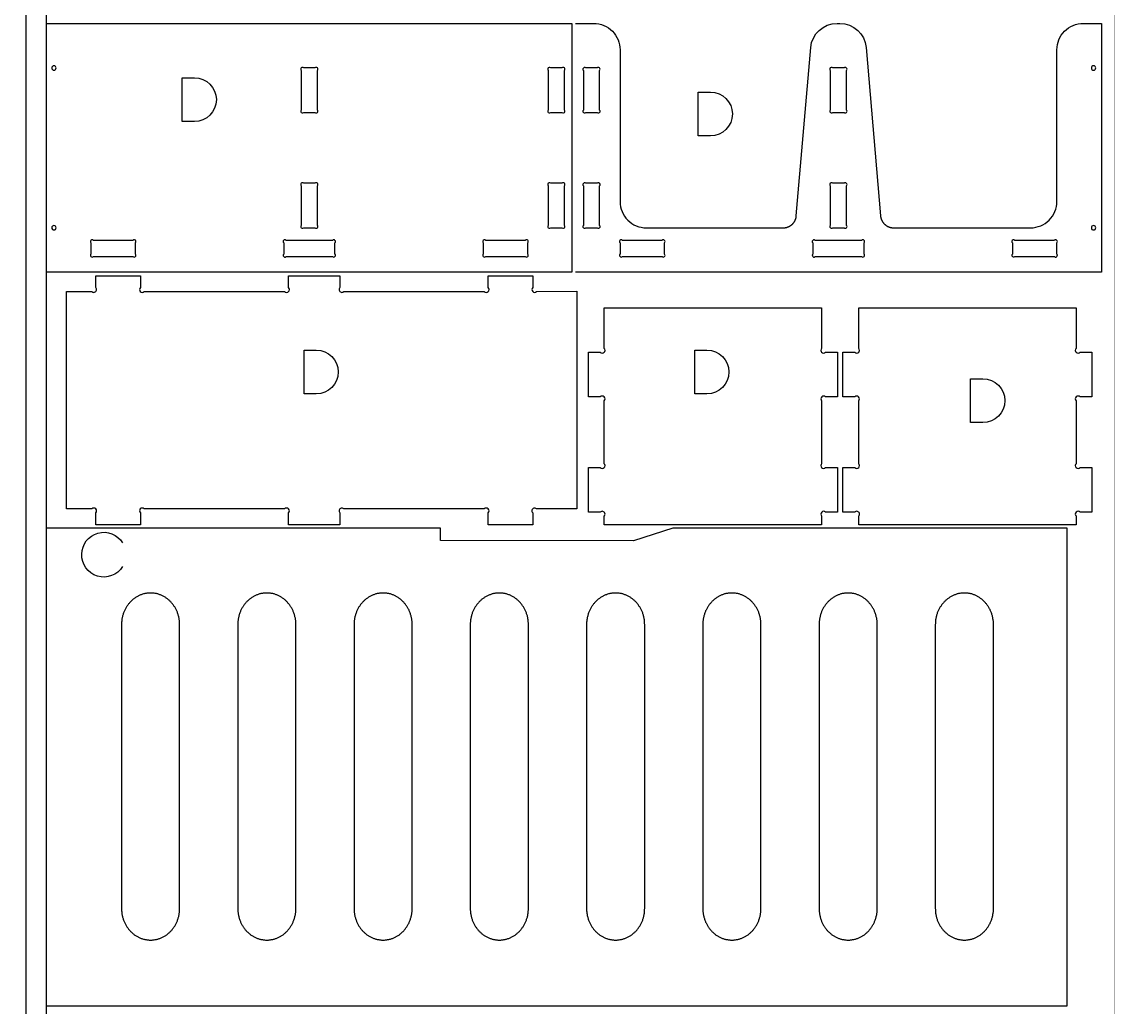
# Model space of a CAD drawing. Extents: x -841 to 6211, y -469 to 2808.
# Drawn here: x 3714 to 4953, y 384 to 1509 of the extents above; entities that cross this region are included whole.
import ezdxf

# ---------------------------------------------------------------- set-up
doc = ezdxf.new("R2010")
doc.units = 0
for name, color, linetype in [('DEFAULT_LAYER', 1, 'CONTINUOUS'), ('LAYER_1', 18, 'CONTINUOUS'), ('T5_LOGOLAYER_20', 18, 'CONTINUOUS'), ('VW_T4_LOGO_2LAYER_2', 18, 'CONTINUOUS')]:
    doc.layers.add(name, color=color, linetype=linetype)

msp = doc.modelspace()

# ---------------------------------------------------------------- linework, layer by layer
at = {"layer": 'DEFAULT_LAYER'}
msp.add_lwpolyline([(3741.5, 386), (4906.5, 386), (4906.5, 931), (4456.5, 931), (4411.5, 916.6), (4191.5, 916.9), (4191.5, 931), (3741.5, 931)], dxfattribs=at)
for points in [[(3860.8, 857), (3859.9, 857), (3859.1, 856.9), (3858.2, 856.9), (3857.4, 856.8), (3856.5, 856.7), (3855.7, 856.6), (3854.9, 856.4), (3854.1, 856.3), (3853.3, 856.1), (3852.5, 855.9), (3851.7, 855.6), (3850.9, 855.4), (3850.1, 855.1), (3849.4, 854.8), (3848.6, 854.5), (3847.9, 854.2), (3847.1, 853.8), (3846.4, 853.4), (3845.7, 853.1), (3845, 852.6), (3844.3, 852.2), (3843.6, 851.8), (3842.9, 851.3), (3842.2, 850.8), (3841.6, 850.3), (3840.9, 849.8), (3840.3, 849.3), (3839.7, 848.8), (3839.1, 848.2), (3838.5, 847.6), (3837.9, 847), (3837.3, 846.4), (3836.8, 845.8), (3836.2, 845.2), (3835.7, 844.5), (3835.2, 843.9), (3834.7, 843.2), (3834.2, 842.5), (3833.7, 841.8), (3833.3, 841.1), (3832.8, 840.4), (3832.4, 839.7), (3832, 838.9), (3831.6, 838.1), (3831.2, 837.4), (3830.9, 836.6), (3830.5, 835.8), (3830.2, 835), (3829.9, 834.2), (3829.6, 833.4), (3829.3, 832.5), (3829.1, 831.7), (3828.9, 830.8), (3828.6, 830), (3828.4, 829.1), (3828.3, 828.2), (3828.1, 827.4), (3828, 826.5), (3827.9, 825.6), (3827.8, 824.7), (3827.7, 823.8), (3827.6, 822.8), (3827.6, 821.9), (3827.6, 821), (3827.6, 497), (3827.6, 496.1), (3827.6, 495.1), (3827.7, 494.2), (3827.8, 493.3), (3827.9, 492.4), (3828, 491.5), (3828.1, 490.6), (3828.3, 489.7), (3828.4, 488.9), (3828.6, 488), (3828.9, 487.1), (3829.1, 486.3), (3829.3, 485.4), (3829.6, 484.6), (3829.9, 483.8), (3830.2, 483), (3830.5, 482.2), (3830.9, 481.4), (3831.2, 480.6), (3831.6, 479.8), (3832, 479.1), (3832.4, 478.3), (3832.8, 477.6), (3833.3, 476.9), (3833.7, 476.1), (3834.2, 475.5), (3834.7, 474.8), (3835.2, 474.1), (3835.7, 473.4), (3836.2, 472.8), (3836.8, 472.2), (3837.3, 471.5), (3837.9, 470.9), (3838.5, 470.3), (3839.1, 469.8), (3839.7, 469.2), (3840.3, 468.7), (3840.9, 468.1), (3841.6, 467.6), (3842.2, 467.1), (3842.9, 466.7), (3843.6, 466.2), (3844.3, 465.8), (3845, 465.3), (3845.7, 464.9), (3846.4, 464.5), (3847.1, 464.2), (3847.9, 463.8), (3848.6, 463.5), (3849.4, 463.2), (3850.1, 462.9), (3850.9, 462.6), (3851.7, 462.4), (3852.5, 462.1), (3853.3, 461.9), (3854.1, 461.7), (3854.9, 461.6), (3855.7, 461.4), (3856.5, 461.3), (3857.4, 461.2), (3858.2, 461.1), (3859.1, 461), (3859.9, 461), (3860.8, 461), (3861.6, 461), (3862.5, 461), (3863.3, 461.1), (3864.1, 461.2), (3865, 461.3), (3865.8, 461.4), (3866.6, 461.6), (3867.4, 461.7), (3868.2, 461.9), (3869, 462.1), (3869.8, 462.4), (3870.6, 462.6), (3871.4, 462.9), (3872.2, 463.2), (3872.9, 463.5), (3873.7, 463.8), (3874.4, 464.2), (3875.1, 464.5), (3875.9, 464.9), (3876.6, 465.3), (3877.3, 465.8), (3878, 466.2), (3878.6, 466.7), (3879.3, 467.1), (3880, 467.6), (3880.6, 468.1), (3881.2, 468.7), (3881.8, 469.2), (3882.5, 469.8), (3883.1, 470.3), (3883.6, 470.9), (3884.2, 471.5), (3884.8, 472.2), (3885.3, 472.8), (3885.8, 473.4), (3886.3, 474.1), (3886.8, 474.8), (3887.3, 475.5), (3887.8, 476.1), (3888.3, 476.9), (3888.7, 477.6), (3889.1, 478.3), (3889.5, 479.1), (3889.9, 479.8), (3890.3, 480.6), (3890.6, 481.4), (3891, 482.2), (3891.3, 483), (3891.6, 483.8), (3891.9, 484.6), (3892.2, 485.4), (3892.4, 486.3), (3892.7, 487.1), (3892.9, 488), (3893.1, 488.9), (3893.2, 489.7), (3893.4, 490.6), (3893.5, 491.5), (3893.6, 492.4), (3893.7, 493.3), (3893.8, 494.2), (3893.9, 495.1), (3893.9, 496.1), (3893.9, 497), (3893.9, 821), (3893.9, 821.9), (3893.9, 822.8), (3893.8, 823.8), (3893.7, 824.7), (3893.6, 825.6), (3893.5, 826.5), (3893.4, 827.4), (3893.2, 828.2), (3893.1, 829.1), (3892.9, 830), (3892.7, 830.8), (3892.4, 831.7), (3892.2, 832.5), (3891.9, 833.4), (3891.6, 834.2), (3891.3, 835), (3891, 835.8), (3890.6, 836.6), (3890.3, 837.4), (3889.9, 838.1), (3889.5, 838.9), (3889.1, 839.7), (3888.7, 840.4), (3888.3, 841.1), (3887.8, 841.8), (3887.3, 842.5), (3886.8, 843.2), (3886.3, 843.9), (3885.8, 844.5), (3885.3, 845.2), (3884.8, 845.8), (3884.2, 846.4), (3883.6, 847), (3883.1, 847.6), (3882.5, 848.2), (3881.8, 848.8), (3881.2, 849.3), (3880.6, 849.8), (3880, 850.3), (3879.3, 850.8), (3878.6, 851.3), (3878, 851.8), (3877.3, 852.2), (3876.6, 852.6), (3875.9, 853.1), (3875.1, 853.4), (3874.4, 853.8), (3873.7, 854.2), (3872.9, 854.5), (3872.2, 854.8), (3871.4, 855.1), (3870.6, 855.4), (3869.8, 855.6), (3869, 855.9), (3868.2, 856.1), (3867.4, 856.3), (3866.6, 856.4), (3865.8, 856.6), (3865, 856.7), (3864.1, 856.8), (3863.3, 856.9), (3862.5, 856.9), (3861.6, 857)], [(3993.4, 857), (3992.5, 857), (3991.7, 856.9), (3990.8, 856.9), (3990, 856.8), (3989.2, 856.7), (3988.3, 856.6), (3987.5, 856.4), (3986.7, 856.3), (3985.9, 856.1), (3985.1, 855.9), (3984.3, 855.6), (3983.5, 855.4), (3982.8, 855.1), (3982, 854.8), (3981.2, 854.5), (3980.5, 854.2), (3979.7, 853.8), (3979, 853.4), (3978.3, 853.1), (3977.6, 852.6), (3976.9, 852.2), (3976.2, 851.8), (3975.5, 851.3), (3974.9, 850.8), (3974.2, 850.3), (3973.6, 849.8), (3972.9, 849.3), (3972.3, 848.8), (3971.7, 848.2), (3971.1, 847.6), (3970.5, 847), (3969.9, 846.4), (3969.4, 845.8), (3968.8, 845.2), (3968.3, 844.5), (3967.8, 843.9), (3967.3, 843.2), (3966.8, 842.5), (3966.4, 841.8), (3965.9, 841.1), (3965.5, 840.4), (3965, 839.7), (3964.6, 838.9), (3964.2, 838.1), (3963.9, 837.4), (3963.5, 836.6), (3963.2, 835.8), (3962.8, 835), (3962.5, 834.2), (3962.2, 833.4), (3962, 832.5), (3961.7, 831.7), (3961.5, 830.8), (3961.3, 830), (3961.1, 829.1), (3960.9, 828.2), (3960.8, 827.4), (3960.6, 826.5), (3960.5, 825.6), (3960.4, 824.7), (3960.3, 823.8), (3960.3, 822.8), (3960.2, 821.9), (3960.2, 821), (3960.2, 497), (3960.2, 496.1), (3960.3, 495.1), (3960.3, 494.2), (3960.4, 493.3), (3960.5, 492.4), (3960.6, 491.5), (3960.8, 490.6), (3960.9, 489.7), (3961.1, 488.9), (3961.3, 488), (3961.5, 487.1), (3961.7, 486.3), (3962, 485.4), (3962.2, 484.6), (3962.5, 483.8), (3962.8, 483), (3963.2, 482.2), (3963.5, 481.4), (3963.9, 480.6), (3964.2, 479.8), (3964.6, 479.1), (3965, 478.3), (3965.5, 477.6), (3965.9, 476.9), (3966.4, 476.1), (3966.8, 475.5), (3967.3, 474.8), (3967.8, 474.1), (3968.3, 473.4), (3968.8, 472.8), (3969.4, 472.2), (3969.9, 471.5), (3970.5, 470.9), (3971.1, 470.3), (3971.7, 469.8), (3972.3, 469.2), (3972.9, 468.7), (3973.6, 468.1), (3974.2, 467.6), (3974.9, 467.1), (3975.5, 466.7), (3976.2, 466.2), (3976.9, 465.8), (3977.6, 465.3), (3978.3, 464.9), (3979, 464.5), (3979.7, 464.2), (3980.5, 463.8), (3981.2, 463.5), (3982, 463.2), (3982.8, 462.9), (3983.5, 462.6), (3984.3, 462.4), (3985.1, 462.1), (3985.9, 461.9), (3986.7, 461.7), (3987.5, 461.6), (3988.3, 461.4), (3989.2, 461.3), (3990, 461.2), (3990.8, 461.1), (3991.7, 461), (3992.5, 461), (3993.4, 461), (3994.2, 461), (3995.1, 461), (3995.9, 461.1), (3996.8, 461.2), (3997.6, 461.3), (3998.4, 461.4), (3999.3, 461.6), (4000.1, 461.7), (4000.9, 461.9), (4001.7, 462.1), (4002.5, 462.4), (4003.3, 462.6), (4004, 462.9), (4004.8, 463.2), (4005.6, 463.5), (4006.3, 463.8), (4007, 464.2), (4007.8, 464.5), (4008.5, 464.9), (4009.2, 465.3), (4009.9, 465.8), (4010.6, 466.2), (4011.3, 466.7), (4011.9, 467.1), (4012.6, 467.6), (4013.2, 468.1), (4013.9, 468.7), (4014.5, 469.2), (4015.1, 469.8), (4015.7, 470.3), (4016.3, 470.9), (4016.8, 471.5), (4017.4, 472.2), (4017.9, 472.8), (4018.5, 473.4), (4019, 474.1), (4019.5, 474.8), (4020, 475.5), (4020.4, 476.1), (4020.9, 476.9), (4021.3, 477.6), (4021.8, 478.3), (4022.2, 479.1), (4022.5, 479.8), (4022.9, 480.6), (4023.3, 481.4), (4023.6, 482.2), (4023.9, 483), (4024.3, 483.8), (4024.5, 484.6), (4024.8, 485.4), (4025.1, 486.3), (4025.3, 487.1), (4025.5, 488), (4025.7, 488.9), (4025.9, 489.7), (4026, 490.6), (4026.2, 491.5), (4026.3, 492.4), (4026.4, 493.3), (4026.5, 494.2), (4026.5, 495.1), (4026.5, 496.1), (4026.6, 497), (4026.6, 821), (4026.5, 821.9), (4026.5, 822.8), (4026.5, 823.8), (4026.4, 824.7), (4026.3, 825.6), (4026.2, 826.5), (4026, 827.4), (4025.9, 828.2), (4025.7, 829.1), (4025.5, 830), (4025.3, 830.8), (4025.1, 831.7), (4024.8, 832.5), (4024.5, 833.4), (4024.3, 834.2), (4023.9, 835), (4023.6, 835.8), (4023.3, 836.6), (4022.9, 837.4), (4022.5, 838.1), (4022.2, 838.9), (4021.8, 839.7), (4021.3, 840.4), (4020.9, 841.1), (4020.4, 841.8), (4020, 842.5), (4019.5, 843.2), (4019, 843.9), (4018.5, 844.5), (4017.9, 845.2), (4017.4, 845.8), (4016.8, 846.4), (4016.3, 847), (4015.7, 847.6), (4015.1, 848.2), (4014.5, 848.8), (4013.9, 849.3), (4013.2, 849.8), (4012.6, 850.3), (4011.9, 850.8), (4011.3, 851.3), (4010.6, 851.8), (4009.9, 852.2), (4009.2, 852.6), (4008.5, 853.1), (4007.8, 853.4), (4007, 853.8), (4006.3, 854.2), (4005.6, 854.5), (4004.8, 854.8), (4004, 855.1), (4003.3, 855.4), (4002.5, 855.6), (4001.7, 855.9), (4000.9, 856.1), (4000.1, 856.3), (3999.3, 856.4), (3998.4, 856.6), (3997.6, 856.7), (3996.8, 856.8), (3995.9, 856.9), (3995.1, 856.9), (3994.2, 857)], [(4126, 857), (4125.2, 857), (4124.3, 856.9), (4123.5, 856.9), (4122.6, 856.8), (4121.8, 856.7), (4121, 856.6), (4120.2, 856.4), (4119.3, 856.3), (4118.5, 856.1), (4117.7, 855.9), (4116.9, 855.6), (4116.2, 855.4), (4115.4, 855.1), (4114.6, 854.8), (4113.9, 854.5), (4113.1, 854.2), (4112.4, 853.8), (4111.7, 853.4), (4110.9, 853.1), (4110.2, 852.6), (4109.5, 852.2), (4108.8, 851.8), (4108.2, 851.3), (4107.5, 850.8), (4106.8, 850.3), (4106.2, 849.8), (4105.6, 849.3), (4104.9, 848.8), (4104.3, 848.2), (4103.7, 847.6), (4103.1, 847), (4102.6, 846.4), (4102, 845.8), (4101.5, 845.2), (4101, 844.5), (4100.4, 843.9), (4099.9, 843.2), (4099.5, 842.5), (4099, 841.8), (4098.5, 841.1), (4098.1, 840.4), (4097.7, 839.7), (4097.3, 838.9), (4096.9, 838.1), (4096.5, 837.4), (4096.1, 836.6), (4095.8, 835.8), (4095.5, 835), (4095.2, 834.2), (4094.9, 833.4), (4094.6, 832.5), (4094.4, 831.7), (4094.1, 830.8), (4093.9, 830), (4093.7, 829.1), (4093.5, 828.2), (4093.4, 827.4), (4093.3, 826.5), (4093.1, 825.6), (4093, 824.7), (4093, 823.8), (4092.9, 822.8), (4092.9, 821.9), (4092.9, 821), (4092.9, 497), (4092.9, 496.1), (4092.9, 495.1), (4093, 494.2), (4093, 493.3), (4093.1, 492.4), (4093.3, 491.5), (4093.4, 490.6), (4093.5, 489.7), (4093.7, 488.9), (4093.9, 488), (4094.1, 487.1), (4094.4, 486.3), (4094.6, 485.4), (4094.9, 484.6), (4095.2, 483.8), (4095.5, 483), (4095.8, 482.2), (4096.1, 481.4), (4096.5, 480.6), (4096.9, 479.8), (4097.3, 479.1), (4097.7, 478.3), (4098.1, 477.6), (4098.5, 476.9), (4099, 476.1), (4099.5, 475.5), (4099.9, 474.8), (4100.4, 474.1), (4101, 473.4), (4101.5, 472.8), (4102, 472.2), (4102.6, 471.5), (4103.1, 470.9), (4103.7, 470.3), (4104.3, 469.8), (4104.9, 469.2), (4105.6, 468.7), (4106.2, 468.1), (4106.8, 467.6), (4107.5, 467.1), (4108.2, 466.7), (4108.8, 466.2), (4109.5, 465.8), (4110.2, 465.3), (4110.9, 464.9), (4111.7, 464.5), (4112.4, 464.2), (4113.1, 463.8), (4113.9, 463.5), (4114.6, 463.2), (4115.4, 462.9), (4116.2, 462.6), (4116.9, 462.4), (4117.7, 462.1), (4118.5, 461.9), (4119.3, 461.7), (4120.2, 461.6), (4121, 461.4), (4121.8, 461.3), (4122.6, 461.2), (4123.5, 461.1), (4124.3, 461), (4125.2, 461), (4126, 461), (4126.9, 461), (4127.7, 461), (4128.6, 461.1), (4129.4, 461.2), (4130.3, 461.3), (4131.1, 461.4), (4131.9, 461.6), (4132.7, 461.7), (4133.5, 461.9), (4134.3, 462.1), (4135.1, 462.4), (4135.9, 462.6), (4136.7, 462.9), (4137.4, 463.2), (4138.2, 463.5), (4138.9, 463.8), (4139.7, 464.2), (4140.4, 464.5), (4141.1, 464.9), (4141.8, 465.3), (4142.5, 465.8), (4143.2, 466.2), (4143.9, 466.7), (4144.6, 467.1), (4145.2, 467.6), (4145.9, 468.1), (4146.5, 468.7), (4147.1, 469.2), (4147.7, 469.8), (4148.3, 470.3), (4148.9, 470.9), (4149.5, 471.5), (4150, 472.2), (4150.6, 472.8), (4151.1, 473.4), (4151.6, 474.1), (4152.1, 474.8), (4152.6, 475.5), (4153.1, 476.1), (4153.5, 476.9), (4154, 477.6), (4154.4, 478.3), (4154.8, 479.1), (4155.2, 479.8), (4155.6, 480.6), (4155.9, 481.4), (4156.3, 482.2), (4156.6, 483), (4156.9, 483.8), (4157.2, 484.6), (4157.4, 485.4), (4157.7, 486.3), (4157.9, 487.1), (4158.1, 488), (4158.3, 488.9), (4158.5, 489.7), (4158.7, 490.6), (4158.8, 491.5), (4158.9, 492.4), (4159, 493.3), (4159.1, 494.2), (4159.1, 495.1), (4159.2, 496.1), (4159.2, 497), (4159.2, 821), (4159.2, 821.9), (4159.1, 822.8), (4159.1, 823.8), (4159, 824.7), (4158.9, 825.6), (4158.8, 826.5), (4158.7, 827.4), (4158.5, 828.2), (4158.3, 829.1), (4158.1, 830), (4157.9, 830.8), (4157.7, 831.7), (4157.4, 832.5), (4157.2, 833.4), (4156.9, 834.2), (4156.6, 835), (4156.3, 835.8), (4155.9, 836.6), (4155.6, 837.4), (4155.2, 838.1), (4154.8, 838.9), (4154.4, 839.7), (4154, 840.4), (4153.5, 841.1), (4153.1, 841.8), (4152.6, 842.5), (4152.1, 843.2), (4151.6, 843.9), (4151.1, 844.5), (4150.6, 845.2), (4150, 845.8), (4149.5, 846.4), (4148.9, 847), (4148.3, 847.6), (4147.7, 848.2), (4147.1, 848.8), (4146.5, 849.3), (4145.9, 849.8), (4145.2, 850.3), (4144.6, 850.8), (4143.9, 851.3), (4143.2, 851.8), (4142.5, 852.2), (4141.8, 852.6), (4141.1, 853.1), (4140.4, 853.4), (4139.7, 853.8), (4138.9, 854.2), (4138.2, 854.5), (4137.4, 854.8), (4136.7, 855.1), (4135.9, 855.4), (4135.1, 855.6), (4134.3, 855.9), (4133.5, 856.1), (4132.7, 856.3), (4131.9, 856.4), (4131.1, 856.6), (4130.3, 856.7), (4129.4, 856.8), (4128.6, 856.9), (4127.7, 856.9), (4126.9, 857)], [(4258.7, 857), (4257.8, 857), (4257, 856.9), (4256.1, 856.9), (4255.3, 856.8), (4254.4, 856.7), (4253.6, 856.6), (4252.8, 856.4), (4252, 856.3), (4251.2, 856.1), (4250.4, 855.9), (4249.6, 855.6), (4248.8, 855.4), (4248, 855.1), (4247.3, 854.8), (4246.5, 854.5), (4245.8, 854.2), (4245, 853.8), (4244.3, 853.4), (4243.6, 853.1), (4242.9, 852.6), (4242.2, 852.2), (4241.5, 851.8), (4240.8, 851.3), (4240.1, 850.8), (4239.5, 850.3), (4238.8, 849.8), (4238.2, 849.3), (4237.6, 848.8), (4237, 848.2), (4236.4, 847.6), (4235.8, 847), (4235.2, 846.4), (4234.7, 845.8), (4234.1, 845.2), (4233.6, 844.5), (4233.1, 843.9), (4232.6, 843.2), (4232.1, 842.5), (4231.6, 841.8), (4231.2, 841.1), (4230.7, 840.4), (4230.3, 839.7), (4229.9, 838.9), (4229.5, 838.1), (4229.1, 837.4), (4228.8, 836.6), (4228.4, 835.8), (4228.1, 835), (4227.8, 834.2), (4227.5, 833.4), (4227.2, 832.5), (4227, 831.7), (4226.8, 830.8), (4226.5, 830), (4226.4, 829.1), (4226.2, 828.2), (4226, 827.4), (4225.9, 826.5), (4225.8, 825.6), (4225.7, 824.7), (4225.6, 823.8), (4225.5, 822.8), (4225.5, 821.9), (4225.5, 821), (4225.5, 497), (4225.5, 496.1), (4225.5, 495.1), (4225.6, 494.2), (4225.7, 493.3), (4225.8, 492.4), (4225.9, 491.5), (4226, 490.6), (4226.2, 489.7), (4226.4, 488.9), (4226.5, 488), (4226.8, 487.1), (4227, 486.3), (4227.2, 485.4), (4227.5, 484.6), (4227.8, 483.8), (4228.1, 483), (4228.4, 482.2), (4228.8, 481.4), (4229.1, 480.6), (4229.5, 479.8), (4229.9, 479.1), (4230.3, 478.3), (4230.7, 477.6), (4231.2, 476.9), (4231.6, 476.1), (4232.1, 475.5), (4232.6, 474.8), (4233.1, 474.1), (4233.6, 473.4), (4234.1, 472.8), (4234.7, 472.2), (4235.2, 471.5), (4235.8, 470.9), (4236.4, 470.3), (4237, 469.8), (4237.6, 469.2), (4238.2, 468.7), (4238.8, 468.1), (4239.5, 467.6), (4240.1, 467.1), (4240.8, 466.7), (4241.5, 466.2), (4242.2, 465.8), (4242.9, 465.3), (4243.6, 464.9), (4244.3, 464.5), (4245, 464.2), (4245.8, 463.8), (4246.5, 463.5), (4247.3, 463.2), (4248, 462.9), (4248.8, 462.6), (4249.6, 462.4), (4250.4, 462.1), (4251.2, 461.9), (4252, 461.7), (4252.8, 461.6), (4253.6, 461.4), (4254.4, 461.3), (4255.3, 461.2), (4256.1, 461.1), (4257, 461), (4257.8, 461), (4258.7, 461), (4259.5, 461), (4260.4, 461), (4261.2, 461.1), (4262.1, 461.2), (4262.9, 461.3), (4263.7, 461.4), (4264.5, 461.6), (4265.3, 461.7), (4266.1, 461.9), (4266.9, 462.1), (4267.7, 462.4), (4268.5, 462.6), (4269.3, 462.9), (4270.1, 463.2), (4270.8, 463.5), (4271.6, 463.8), (4272.3, 464.2), (4273, 464.5), (4273.8, 464.9), (4274.5, 465.3), (4275.2, 465.8), (4275.9, 466.2), (4276.5, 466.7), (4277.2, 467.1), (4277.9, 467.6), (4278.5, 468.1), (4279.1, 468.7), (4279.8, 469.2), (4280.4, 469.8), (4281, 470.3), (4281.5, 470.9), (4282.1, 471.5), (4282.7, 472.2), (4283.2, 472.8), (4283.7, 473.4), (4284.2, 474.1), (4284.7, 474.8), (4285.2, 475.5), (4285.7, 476.1), (4286.2, 476.9), (4286.6, 477.6), (4287, 478.3), (4287.4, 479.1), (4287.8, 479.8), (4288.2, 480.6), (4288.6, 481.4), (4288.9, 482.2), (4289.2, 483), (4289.5, 483.8), (4289.8, 484.6), (4290.1, 485.4), (4290.3, 486.3), (4290.6, 487.1), (4290.8, 488), (4291, 488.9), (4291.1, 489.7), (4291.3, 490.6), (4291.4, 491.5), (4291.6, 492.4), (4291.6, 493.3), (4291.7, 494.2), (4291.8, 495.1), (4291.8, 496.1), (4291.8, 497), (4291.8, 821), (4291.8, 821.9), (4291.8, 822.8), (4291.7, 823.8), (4291.6, 824.7), (4291.6, 825.6), (4291.4, 826.5), (4291.3, 827.4), (4291.1, 828.2), (4291, 829.1), (4290.8, 830), (4290.6, 830.8), (4290.3, 831.7), (4290.1, 832.5), (4289.8, 833.4), (4289.5, 834.2), (4289.2, 835), (4288.9, 835.8), (4288.6, 836.6), (4288.2, 837.4), (4287.8, 838.1), (4287.4, 838.9), (4287, 839.7), (4286.6, 840.4), (4286.2, 841.1), (4285.7, 841.8), (4285.2, 842.5), (4284.7, 843.2), (4284.2, 843.9), (4283.7, 844.5), (4283.2, 845.2), (4282.7, 845.8), (4282.1, 846.4), (4281.5, 847), (4281, 847.6), (4280.4, 848.2), (4279.8, 848.8), (4279.1, 849.3), (4278.5, 849.8), (4277.9, 850.3), (4277.2, 850.8), (4276.5, 851.3), (4275.9, 851.8), (4275.2, 852.2), (4274.5, 852.6), (4273.8, 853.1), (4273, 853.4), (4272.3, 853.8), (4271.6, 854.2), (4270.8, 854.5), (4270.1, 854.8), (4269.3, 855.1), (4268.5, 855.4), (4267.7, 855.6), (4266.9, 855.9), (4266.1, 856.1), (4265.3, 856.3), (4264.5, 856.4), (4263.7, 856.6), (4262.9, 856.7), (4262.1, 856.8), (4261.2, 856.9), (4260.4, 856.9), (4259.5, 857)], [(4391.3, 857), (4390.4, 857), (4389.6, 856.9), (4388.7, 856.9), (4387.9, 856.8), (4387.1, 856.7), (4386.2, 856.6), (4385.4, 856.4), (4384.6, 856.3), (4383.8, 856.1), (4383, 855.9), (4382.2, 855.6), (4381.4, 855.4), (4380.7, 855.1), (4379.9, 854.8), (4379.1, 854.5), (4378.4, 854.2), (4377.6, 853.8), (4376.9, 853.4), (4376.2, 853.1), (4375.5, 852.6), (4374.8, 852.2), (4374.1, 851.8), (4373.4, 851.3), (4372.8, 850.8), (4372.1, 850.3), (4371.5, 849.8), (4370.8, 849.3), (4370.2, 848.8), (4369.6, 848.2), (4369, 847.6), (4368.4, 847), (4367.8, 846.4), (4367.3, 845.8), (4366.8, 845.2), (4366.2, 844.5), (4365.7, 843.9), (4365.2, 843.2), (4364.7, 842.5), (4364.3, 841.8), (4363.8, 841.1), (4363.4, 840.4), (4362.9, 839.7), (4362.5, 838.9), (4362.1, 838.1), (4361.8, 837.4), (4361.4, 836.6), (4361.1, 835.8), (4360.7, 835), (4360.4, 834.2), (4360.1, 833.4), (4359.9, 832.5), (4359.6, 831.7), (4359.4, 830.8), (4359.2, 830), (4359, 829.1), (4358.8, 828.2), (4358.7, 827.4), (4358.5, 826.5), (4358.4, 825.6), (4358.3, 824.7), (4358.2, 823.8), (4358.2, 822.8), (4358.1, 821.9), (4358.1, 821), (4358.1, 497), (4358.1, 496.1), (4358.2, 495.1), (4358.2, 494.2), (4358.3, 493.3), (4358.4, 492.4), (4358.5, 491.5), (4358.7, 490.6), (4358.8, 489.7), (4359, 488.9), (4359.2, 488), (4359.4, 487.1), (4359.6, 486.3), (4359.9, 485.4), (4360.1, 484.6), (4360.4, 483.8), (4360.7, 483), (4361.1, 482.2), (4361.4, 481.4), (4361.8, 480.6), (4362.1, 479.8), (4362.5, 479.1), (4362.9, 478.3), (4363.4, 477.6), (4363.8, 476.9), (4364.3, 476.1), (4364.7, 475.5), (4365.2, 474.8), (4365.7, 474.1), (4366.2, 473.4), (4366.8, 472.8), (4367.3, 472.2), (4367.8, 471.5), (4368.4, 470.9), (4369, 470.3), (4369.6, 469.8), (4370.2, 469.2), (4370.8, 468.7), (4371.5, 468.1), (4372.1, 467.6), (4372.8, 467.1), (4373.4, 466.7), (4374.1, 466.2), (4374.8, 465.8), (4375.5, 465.3), (4376.2, 464.9), (4376.9, 464.5), (4377.6, 464.2), (4378.4, 463.8), (4379.1, 463.5), (4379.9, 463.2), (4380.7, 462.9), (4381.4, 462.6), (4382.2, 462.4), (4383, 462.1), (4383.8, 461.9), (4384.6, 461.7), (4385.4, 461.6), (4386.2, 461.4), (4387.1, 461.3), (4387.9, 461.2), (4388.7, 461.1), (4389.6, 461), (4390.4, 461), (4391.3, 461), (4392.2, 461), (4393, 461), (4393.8, 461.1), (4394.7, 461.2), (4395.5, 461.3), (4396.3, 461.4), (4397.2, 461.6), (4398, 461.7), (4398.8, 461.9), (4399.6, 462.1), (4400.4, 462.4), (4401.2, 462.6), (4401.9, 462.9), (4402.7, 463.2), (4403.5, 463.5), (4404.2, 463.8), (4404.9, 464.2), (4405.7, 464.5), (4406.4, 464.9), (4407.1, 465.3), (4407.8, 465.8), (4408.5, 466.2), (4409.2, 466.7), (4409.8, 467.1), (4410.5, 467.6), (4411.1, 468.1), (4411.8, 468.7), (4412.4, 469.2), (4413, 469.8), (4413.6, 470.3), (4414.2, 470.9), (4414.7, 471.5), (4415.3, 472.2), (4415.8, 472.8), (4416.4, 473.4), (4416.9, 474.1), (4417.4, 474.8), (4417.9, 475.5), (4418.3, 476.1), (4418.8, 476.9), (4419.2, 477.6), (4419.7, 478.3), (4420.1, 479.1), (4420.5, 479.8), (4420.8, 480.6), (4421.2, 481.4), (4421.5, 482.2), (4421.8, 483), (4422.2, 483.8), (4422.4, 484.6), (4422.7, 485.4), (4423, 486.3), (4423.2, 487.1), (4423.4, 488), (4423.6, 488.9), (4423.8, 489.7), (4423.9, 490.6), (4424.1, 491.5), (4424.2, 492.4), (4424.3, 493.3), (4424.4, 494.2), (4424.4, 495.1), (4424.4, 496.1), (4424.5, 497), (4424.5, 821), (4424.4, 821.9), (4424.4, 822.8), (4424.4, 823.8), (4424.3, 824.7), (4424.2, 825.6), (4424.1, 826.5), (4423.9, 827.4), (4423.8, 828.2), (4423.6, 829.1), (4423.4, 830), (4423.2, 830.8), (4423, 831.7), (4422.7, 832.5), (4422.4, 833.4), (4422.2, 834.2), (4421.8, 835), (4421.5, 835.8), (4421.2, 836.6), (4420.8, 837.4), (4420.5, 838.1), (4420.1, 838.9), (4419.7, 839.7), (4419.2, 840.4), (4418.8, 841.1), (4418.3, 841.8), (4417.9, 842.5), (4417.4, 843.2), (4416.9, 843.9), (4416.4, 844.5), (4415.8, 845.2), (4415.3, 845.8), (4414.7, 846.4), (4414.2, 847), (4413.6, 847.6), (4413, 848.2), (4412.4, 848.8), (4411.8, 849.3), (4411.1, 849.8), (4410.5, 850.3), (4409.8, 850.8), (4409.2, 851.3), (4408.5, 851.8), (4407.8, 852.2), (4407.1, 852.6), (4406.4, 853.1), (4405.7, 853.4), (4404.9, 853.8), (4404.2, 854.2), (4403.5, 854.5), (4402.7, 854.8), (4401.9, 855.1), (4401.2, 855.4), (4400.4, 855.6), (4399.6, 855.9), (4398.8, 856.1), (4398, 856.3), (4397.2, 856.4), (4396.3, 856.6), (4395.5, 856.7), (4394.7, 856.8), (4393.8, 856.9), (4393, 856.9), (4392.2, 857)], [(4523.9, 857), (4523.1, 857), (4522.2, 856.9), (4521.4, 856.9), (4520.5, 856.8), (4519.7, 856.7), (4518.9, 856.6), (4518.1, 856.4), (4517.2, 856.3), (4516.4, 856.1), (4515.6, 855.9), (4514.9, 855.6), (4514.1, 855.4), (4513.3, 855.1), (4512.5, 854.8), (4511.8, 854.5), (4511, 854.2), (4510.3, 853.8), (4509.6, 853.4), (4508.8, 853.1), (4508.1, 852.6), (4507.4, 852.2), (4506.7, 851.8), (4506.1, 851.3), (4505.4, 850.8), (4504.7, 850.3), (4504.1, 849.8), (4503.5, 849.3), (4502.8, 848.8), (4502.2, 848.2), (4501.6, 847.6), (4501.1, 847), (4500.5, 846.4), (4499.9, 845.8), (4499.4, 845.2), (4498.9, 844.5), (4498.3, 843.9), (4497.8, 843.2), (4497.4, 842.5), (4496.9, 841.8), (4496.4, 841.1), (4496, 840.4), (4495.6, 839.7), (4495.2, 838.9), (4494.8, 838.1), (4494.4, 837.4), (4494, 836.6), (4493.7, 835.8), (4493.4, 835), (4493.1, 834.2), (4492.8, 833.4), (4492.5, 832.5), (4492.3, 831.7), (4492, 830.8), (4491.8, 830), (4491.6, 829.1), (4491.4, 828.2), (4491.3, 827.4), (4491.2, 826.5), (4491, 825.6), (4490.9, 824.7), (4490.9, 823.8), (4490.8, 822.8), (4490.8, 821.9), (4490.8, 821), (4490.8, 497), (4490.8, 496.1), (4490.8, 495.1), (4490.9, 494.2), (4490.9, 493.3), (4491, 492.4), (4491.2, 491.5), (4491.3, 490.6), (4491.4, 489.7), (4491.6, 488.9), (4491.8, 488), (4492, 487.1), (4492.3, 486.3), (4492.5, 485.4), (4492.8, 484.6), (4493.1, 483.8), (4493.4, 483), (4493.7, 482.2), (4494, 481.4), (4494.4, 480.6), (4494.8, 479.8), (4495.2, 479.1), (4495.6, 478.3), (4496, 477.6), (4496.4, 476.9), (4496.9, 476.1), (4497.4, 475.5), (4497.8, 474.8), (4498.3, 474.1), (4498.9, 473.4), (4499.4, 472.8), (4499.9, 472.2), (4500.5, 471.5), (4501.1, 470.9), (4501.6, 470.3), (4502.2, 469.8), (4502.8, 469.2), (4503.5, 468.7), (4504.1, 468.1), (4504.7, 467.6), (4505.4, 467.1), (4506.1, 466.7), (4506.7, 466.2), (4507.4, 465.8), (4508.1, 465.3), (4508.8, 464.9), (4509.6, 464.5), (4510.3, 464.2), (4511, 463.8), (4511.8, 463.5), (4512.5, 463.2), (4513.3, 462.9), (4514.1, 462.6), (4514.9, 462.4), (4515.6, 462.1), (4516.4, 461.9), (4517.2, 461.7), (4518.1, 461.6), (4518.9, 461.4), (4519.7, 461.3), (4520.5, 461.2), (4521.4, 461.1), (4522.2, 461), (4523.1, 461), (4523.9, 461), (4524.8, 461), (4525.6, 461), (4526.5, 461.1), (4527.3, 461.2), (4528.2, 461.3), (4529, 461.4), (4529.8, 461.6), (4530.6, 461.7), (4531.4, 461.9), (4532.2, 462.1), (4533, 462.4), (4533.8, 462.6), (4534.6, 462.9), (4535.3, 463.2), (4536.1, 463.5), (4536.8, 463.8), (4537.6, 464.2), (4538.3, 464.5), (4539, 464.9), (4539.7, 465.3), (4540.4, 465.8), (4541.1, 466.2), (4541.8, 466.7), (4542.5, 467.1), (4543.1, 467.6), (4543.8, 468.1), (4544.4, 468.7), (4545, 469.2), (4545.6, 469.8), (4546.2, 470.3), (4546.8, 470.9), (4547.4, 471.5), (4547.9, 472.2), (4548.5, 472.8), (4549, 473.4), (4549.5, 474.1), (4550, 474.8), (4550.5, 475.5), (4551, 476.1), (4551.4, 476.9), (4551.9, 477.6), (4552.3, 478.3), (4552.7, 479.1), (4553.1, 479.8), (4553.5, 480.6), (4553.8, 481.4), (4554.2, 482.2), (4554.5, 483), (4554.8, 483.8), (4555.1, 484.6), (4555.3, 485.4), (4555.6, 486.3), (4555.8, 487.1), (4556, 488), (4556.2, 488.9), (4556.4, 489.7), (4556.6, 490.6), (4556.7, 491.5), (4556.8, 492.4), (4556.9, 493.3), (4557, 494.2), (4557, 495.1), (4557.1, 496.1), (4557.1, 497), (4557.1, 821), (4557.1, 821.9), (4557, 822.8), (4557, 823.8), (4556.9, 824.7), (4556.8, 825.6), (4556.7, 826.5), (4556.6, 827.4), (4556.4, 828.2), (4556.2, 829.1), (4556, 830), (4555.8, 830.8), (4555.6, 831.7), (4555.3, 832.5), (4555.1, 833.4), (4554.8, 834.2), (4554.5, 835), (4554.2, 835.8), (4553.8, 836.6), (4553.5, 837.4), (4553.1, 838.1), (4552.7, 838.9), (4552.3, 839.7), (4551.9, 840.4), (4551.4, 841.1), (4551, 841.8), (4550.5, 842.5), (4550, 843.2), (4549.5, 843.9), (4549, 844.5), (4548.5, 845.2), (4547.9, 845.8), (4547.4, 846.4), (4546.8, 847), (4546.2, 847.6), (4545.6, 848.2), (4545, 848.8), (4544.4, 849.3), (4543.8, 849.8), (4543.1, 850.3), (4542.5, 850.8), (4541.8, 851.3), (4541.1, 851.8), (4540.4, 852.2), (4539.7, 852.6), (4539, 853.1), (4538.3, 853.4), (4537.6, 853.8), (4536.8, 854.2), (4536.1, 854.5), (4535.3, 854.8), (4534.6, 855.1), (4533.8, 855.4), (4533, 855.6), (4532.2, 855.9), (4531.4, 856.1), (4530.6, 856.3), (4529.8, 856.4), (4529, 856.6), (4528.2, 856.7), (4527.3, 856.8), (4526.5, 856.9), (4525.6, 856.9), (4524.8, 857)], [(4656.6, 857), (4655.7, 857), (4654.9, 856.9), (4654, 856.9), (4653.2, 856.8), (4652.3, 856.7), (4651.5, 856.6), (4650.7, 856.4), (4649.9, 856.3), (4649.1, 856.1), (4648.3, 855.9), (4647.5, 855.6), (4646.7, 855.4), (4645.9, 855.1), (4645.2, 854.8), (4644.4, 854.5), (4643.7, 854.2), (4642.9, 853.8), (4642.2, 853.4), (4641.5, 853.1), (4640.8, 852.6), (4640.1, 852.2), (4639.4, 851.8), (4638.7, 851.3), (4638, 850.8), (4637.4, 850.3), (4636.7, 849.8), (4636.1, 849.3), (4635.5, 848.8), (4634.9, 848.2), (4634.3, 847.6), (4633.7, 847), (4633.1, 846.4), (4632.6, 845.8), (4632, 845.2), (4631.5, 844.5), (4631, 843.9), (4630.5, 843.2), (4630, 842.5), (4629.5, 841.8), (4629.1, 841.1), (4628.6, 840.4), (4628.2, 839.7), (4627.8, 838.9), (4627.4, 838.1), (4627, 837.4), (4626.7, 836.6), (4626.3, 835.8), (4626, 835), (4625.7, 834.2), (4625.4, 833.4), (4625.1, 832.5), (4624.9, 831.7), (4624.7, 830.8), (4624.5, 830), (4624.3, 829.1), (4624.1, 828.2), (4623.9, 827.4), (4623.8, 826.5), (4623.7, 825.6), (4623.6, 824.7), (4623.5, 823.8), (4623.4, 822.8), (4623.4, 821.9), (4623.4, 821), (4623.4, 497), (4623.4, 496.1), (4623.4, 495.1), (4623.5, 494.2), (4623.6, 493.3), (4623.7, 492.4), (4623.8, 491.5), (4623.9, 490.6), (4624.1, 489.7), (4624.3, 488.9), (4624.5, 488), (4624.7, 487.1), (4624.9, 486.3), (4625.1, 485.4), (4625.4, 484.6), (4625.7, 483.8), (4626, 483), (4626.3, 482.2), (4626.7, 481.4), (4627, 480.6), (4627.4, 479.8), (4627.8, 479.1), (4628.2, 478.3), (4628.6, 477.6), (4629.1, 476.9), (4629.5, 476.1), (4630, 475.5), (4630.5, 474.8), (4631, 474.1), (4631.5, 473.4), (4632, 472.8), (4632.6, 472.2), (4633.1, 471.5), (4633.7, 470.9), (4634.3, 470.3), (4634.9, 469.8), (4635.5, 469.2), (4636.1, 468.7), (4636.7, 468.1), (4637.4, 467.6), (4638, 467.1), (4638.7, 466.7), (4639.4, 466.2), (4640.1, 465.8), (4640.8, 465.3), (4641.5, 464.9), (4642.2, 464.5), (4642.9, 464.2), (4643.7, 463.8), (4644.4, 463.5), (4645.2, 463.2), (4645.9, 462.9), (4646.7, 462.6), (4647.5, 462.4), (4648.3, 462.1), (4649.1, 461.9), (4649.9, 461.7), (4650.7, 461.6), (4651.5, 461.4), (4652.3, 461.3), (4653.2, 461.2), (4654, 461.1), (4654.9, 461), (4655.7, 461), (4656.6, 461), (4657.4, 461), (4658.3, 461), (4659.1, 461.1), (4660, 461.2), (4660.8, 461.3), (4661.6, 461.4), (4662.4, 461.6), (4663.2, 461.7), (4664.1, 461.9), (4664.9, 462.1), (4665.6, 462.4), (4666.4, 462.6), (4667.2, 462.9), (4668, 463.2), (4668.7, 463.5), (4669.5, 463.8), (4670.2, 464.2), (4670.9, 464.5), (4671.7, 464.9), (4672.4, 465.3), (4673.1, 465.8), (4673.8, 466.2), (4674.4, 466.7), (4675.1, 467.1), (4675.8, 467.6), (4676.4, 468.1), (4677, 468.7), (4677.7, 469.2), (4678.3, 469.8), (4678.9, 470.3), (4679.4, 470.9), (4680, 471.5), (4680.6, 472.2), (4681.1, 472.8), (4681.6, 473.4), (4682.2, 474.1), (4682.7, 474.8), (4683.1, 475.5), (4683.6, 476.1), (4684.1, 476.9), (4684.5, 477.6), (4684.9, 478.3), (4685.3, 479.1), (4685.7, 479.8), (4686.1, 480.6), (4686.5, 481.4), (4686.8, 482.2), (4687.1, 483), (4687.4, 483.8), (4687.7, 484.6), (4688, 485.4), (4688.2, 486.3), (4688.5, 487.1), (4688.7, 488), (4688.9, 488.9), (4689.1, 489.7), (4689.2, 490.6), (4689.3, 491.5), (4689.5, 492.4), (4689.6, 493.3), (4689.6, 494.2), (4689.7, 495.1), (4689.7, 496.1), (4689.7, 497), (4689.7, 821), (4689.7, 821.9), (4689.7, 822.8), (4689.6, 823.8), (4689.6, 824.7), (4689.5, 825.6), (4689.3, 826.5), (4689.2, 827.4), (4689.1, 828.2), (4688.9, 829.1), (4688.7, 830), (4688.5, 830.8), (4688.2, 831.7), (4688, 832.5), (4687.7, 833.4), (4687.4, 834.2), (4687.1, 835), (4686.8, 835.8), (4686.5, 836.6), (4686.1, 837.4), (4685.7, 838.1), (4685.3, 838.9), (4684.9, 839.7), (4684.5, 840.4), (4684.1, 841.1), (4683.6, 841.8), (4683.1, 842.5), (4682.7, 843.2), (4682.2, 843.9), (4681.6, 844.5), (4681.1, 845.2), (4680.6, 845.8), (4680, 846.4), (4679.4, 847), (4678.9, 847.6), (4678.3, 848.2), (4677.7, 848.8), (4677, 849.3), (4676.4, 849.8), (4675.8, 850.3), (4675.1, 850.8), (4674.4, 851.3), (4673.8, 851.8), (4673.1, 852.2), (4672.4, 852.6), (4671.7, 853.1), (4670.9, 853.4), (4670.2, 853.8), (4669.5, 854.2), (4668.7, 854.5), (4668, 854.8), (4667.2, 855.1), (4666.4, 855.4), (4665.6, 855.6), (4664.9, 855.9), (4664.1, 856.1), (4663.2, 856.3), (4662.4, 856.4), (4661.6, 856.6), (4660.8, 856.7), (4660, 856.8), (4659.1, 856.9), (4658.3, 856.9), (4657.4, 857)], [(4789.2, 857), (4788.3, 857), (4787.5, 856.9), (4786.6, 856.9), (4785.8, 856.8), (4785, 856.7), (4784.1, 856.6), (4783.3, 856.4), (4782.5, 856.3), (4781.7, 856.1), (4780.9, 855.9), (4780.1, 855.6), (4779.3, 855.4), (4778.6, 855.1), (4777.8, 854.8), (4777, 854.5), (4776.3, 854.2), (4775.6, 853.8), (4774.8, 853.4), (4774.1, 853.1), (4773.4, 852.6), (4772.7, 852.2), (4772, 851.8), (4771.3, 851.3), (4770.7, 850.8), (4770, 850.3), (4769.4, 849.8), (4768.7, 849.3), (4768.1, 848.8), (4767.5, 848.2), (4766.9, 847.6), (4766.3, 847), (4765.8, 846.4), (4765.2, 845.8), (4764.7, 845.2), (4764.1, 844.5), (4763.6, 843.9), (4763.1, 843.2), (4762.6, 842.5), (4762.2, 841.8), (4761.7, 841.1), (4761.3, 840.4), (4760.8, 839.7), (4760.4, 838.9), (4760, 838.1), (4759.7, 837.4), (4759.3, 836.6), (4759, 835.8), (4758.6, 835), (4758.3, 834.2), (4758.1, 833.4), (4757.8, 832.5), (4757.5, 831.7), (4757.3, 830.8), (4757.1, 830), (4756.9, 829.1), (4756.7, 828.2), (4756.6, 827.4), (4756.4, 826.5), (4756.3, 825.6), (4756.2, 824.7), (4756.1, 823.8), (4756.1, 822.8), (4756.1, 821.9), (4756, 821), (4756, 497), (4756.1, 496.1), (4756.1, 495.1), (4756.1, 494.2), (4756.2, 493.3), (4756.3, 492.4), (4756.4, 491.5), (4756.6, 490.6), (4756.7, 489.7), (4756.9, 488.9), (4757.1, 488), (4757.3, 487.1), (4757.5, 486.3), (4757.8, 485.4), (4758.1, 484.6), (4758.3, 483.8), (4758.6, 483), (4759, 482.2), (4759.3, 481.4), (4759.7, 480.6), (4760, 479.8), (4760.4, 479.1), (4760.8, 478.3), (4761.3, 477.6), (4761.7, 476.9), (4762.2, 476.1), (4762.6, 475.5), (4763.1, 474.8), (4763.6, 474.1), (4764.1, 473.4), (4764.7, 472.8), (4765.2, 472.2), (4765.8, 471.5), (4766.3, 470.9), (4766.9, 470.3), (4767.5, 469.8), (4768.1, 469.2), (4768.7, 468.7), (4769.4, 468.1), (4770, 467.6), (4770.7, 467.1), (4771.3, 466.7), (4772, 466.2), (4772.7, 465.8), (4773.4, 465.3), (4774.1, 464.9), (4774.8, 464.5), (4775.6, 464.2), (4776.3, 463.8), (4777, 463.5), (4777.8, 463.2), (4778.6, 462.9), (4779.3, 462.6), (4780.1, 462.4), (4780.9, 462.1), (4781.7, 461.9), (4782.5, 461.7), (4783.3, 461.6), (4784.1, 461.4), (4785, 461.3), (4785.8, 461.2), (4786.6, 461.1), (4787.5, 461), (4788.3, 461), (4789.2, 461), (4790.1, 461), (4790.9, 461), (4791.8, 461.1), (4792.6, 461.2), (4793.4, 461.3), (4794.2, 461.4), (4795.1, 461.6), (4795.9, 461.7), (4796.7, 461.9), (4797.5, 462.1), (4798.3, 462.4), (4799.1, 462.6), (4799.8, 462.9), (4800.6, 463.2), (4801.4, 463.5), (4802.1, 463.8), (4802.8, 464.2), (4803.6, 464.5), (4804.3, 464.9), (4805, 465.3), (4805.7, 465.8), (4806.4, 466.2), (4807.1, 466.7), (4807.7, 467.1), (4808.4, 467.6), (4809, 468.1), (4809.7, 468.7), (4810.3, 469.2), (4810.9, 469.8), (4811.5, 470.3), (4812.1, 470.9), (4812.6, 471.5), (4813.2, 472.2), (4813.7, 472.8), (4814.3, 473.4), (4814.8, 474.1), (4815.3, 474.8), (4815.8, 475.5), (4816.2, 476.1), (4816.7, 476.9), (4817.1, 477.6), (4817.6, 478.3), (4818, 479.1), (4818.4, 479.8), (4818.7, 480.6), (4819.1, 481.4), (4819.4, 482.2), (4819.8, 483), (4820.1, 483.8), (4820.3, 484.6), (4820.6, 485.4), (4820.9, 486.3), (4821.1, 487.1), (4821.3, 488), (4821.5, 488.9), (4821.7, 489.7), (4821.8, 490.6), (4822, 491.5), (4822.1, 492.4), (4822.2, 493.3), (4822.3, 494.2), (4822.3, 495.1), (4822.3, 496.1), (4822.4, 497), (4822.4, 821), (4822.3, 821.9), (4822.3, 822.8), (4822.3, 823.8), (4822.2, 824.7), (4822.1, 825.6), (4822, 826.5), (4821.8, 827.4), (4821.7, 828.2), (4821.5, 829.1), (4821.3, 830), (4821.1, 830.8), (4820.9, 831.7), (4820.6, 832.5), (4820.3, 833.4), (4820.1, 834.2), (4819.8, 835), (4819.4, 835.8), (4819.1, 836.6), (4818.7, 837.4), (4818.4, 838.1), (4818, 838.9), (4817.6, 839.7), (4817.1, 840.4), (4816.7, 841.1), (4816.2, 841.8), (4815.8, 842.5), (4815.3, 843.2), (4814.8, 843.9), (4814.3, 844.5), (4813.7, 845.2), (4813.2, 845.8), (4812.6, 846.4), (4812.1, 847), (4811.5, 847.6), (4810.9, 848.2), (4810.3, 848.8), (4809.7, 849.3), (4809, 849.8), (4808.4, 850.3), (4807.7, 850.8), (4807.1, 851.3), (4806.4, 851.8), (4805.7, 852.2), (4805, 852.6), (4804.3, 853.1), (4803.6, 853.4), (4802.8, 853.8), (4802.1, 854.2), (4801.4, 854.5), (4800.6, 854.8), (4799.8, 855.1), (4799.1, 855.4), (4798.3, 855.6), (4797.5, 855.9), (4796.7, 856.1), (4795.9, 856.3), (4795.1, 856.4), (4794.2, 856.6), (4793.4, 856.7), (4792.6, 856.8), (4791.8, 856.9), (4790.9, 856.9), (4790.1, 857)]]:
    msp.add_lwpolyline(points, close=True, dxfattribs=at)
at = {"layer": 'LAYER_1'}
msp.add_lwpolyline([(3798.2, 935), (3798.2, 948.5, 1), (3793.8, 953), (3765, 953), (3765, 1201), (3793.8, 1201, 1), (3798.2, 1205.5), (3798.2, 1219), (3849.1, 1219), (3849.1, 1205.5, 1), (3853.5, 1201), (4013.7, 1201, 1), (4018.2, 1205.5), (4018.2, 1219), (4076.7, 1219), (4076.7, 1205.5, 1), (4081.1, 1201), (4241.4, 1201, 1), (4245.9, 1205.5), (4245.9, 1219), (4296.7, 1219), (4296.7, 1205.5, 1), (4301.1, 1201), (4347, 1201.4), (4347, 953), (4301.1, 953, 1), (4296.7, 948.5), (4296.7, 935), (4245.9, 935), (4245.9, 948.5, 1), (4241.4, 953), (4081.1, 953, 1), (4076.7, 948.5), (4076.7, 935), (4018.2, 935), (4018.2, 948.5, 1), (4013.7, 953), (3853.5, 953, 1), (3849.1, 948.5), (3849.1, 935)], format="xyb", close=True, dxfattribs=at)
at = {"layer": 'T5_LOGOLAYER_20'}
for points in [[(2498.7, 0), (3718.7, 0), (3718.7, 2440), (2498.7, 2440)], [(3741.5, 0), (4961.5, 0), (4961.5, 2440), (3741.5, 2440)]]:
    msp.add_lwpolyline(points, close=True, dxfattribs=at)
msp.add_lwpolyline([(3741.5, 1507), (4341.5, 1507), (4341.5, 1223), (3741.5, 1223)], dxfattribs=at)
msp.add_lwpolyline([(4345.5, 1507), (4366.3, 1507, -0.414799), (4396.3, 1476.9), (4396.3, 1303.8, 0.41549), (4426.4, 1273.8), (4582.5, 1273.8), (4582.5, 1273.8), (4582.8, 1273.8), (4583.2, 1273.8), (4583.6, 1273.8), (4584, 1273.9), (4584.3, 1273.9), (4584.7, 1273.9), (4585, 1274), (4585.4, 1274.1), (4585.8, 1274.1), (4586.1, 1274.2), (4586.5, 1274.3), (4586.8, 1274.4), (4587.1, 1274.5), (4587.5, 1274.6), (4587.8, 1274.8), (4588.2, 1274.9), (4588.5, 1275), (4588.8, 1275.2), (4589.1, 1275.3), (4589.4, 1275.5), (4589.7, 1275.6), (4590, 1275.8), (4590.4, 1276), (4590.6, 1276.2), (4590.9, 1276.4), (4591.2, 1276.6), (4591.5, 1276.8), (4591.8, 1277), (4592.1, 1277.2), (4592.3, 1277.4), (4592.6, 1277.6), (4592.8, 1277.9), (4593.1, 1278.1), (4593.3, 1278.3), (4593.6, 1278.6), (4593.8, 1278.8), (4594, 1279.1), (4594.2, 1279.4), (4594.5, 1279.6), (4594.7, 1279.9), (4594.9, 1280.2), (4595.1, 1280.5), (4595.2, 1280.7), (4595.4, 1281), (4595.6, 1281.3), (4595.8, 1281.6), (4595.9, 1281.9), (4596.1, 1282.2), (4596.2, 1282.5), (4596.3, 1282.8), (4596.5, 1283.1), (4596.6, 1283.5), (4596.7, 1283.8), (4596.8, 1284.1), (4596.9, 1284.4), (4597, 1284.8), (4597.1, 1285.1), (4597.1, 1285.4), (4597.2, 1285.7), (4597.3, 1286.1), (4597.3, 1286.4), (4597.3, 1286.8), (4597.4, 1287.1), (4597.4, 1287.4), (4613.9, 1479.5, -0.390656), (4643.9, 1507), (4647.2, 1507, -0.388315), (4677.1, 1479.7), (4693.5, 1287.5), (4693.6, 1287.2), (4693.6, 1286.8), (4693.6, 1286.5), (4693.7, 1286.1), (4693.8, 1285.8), (4693.8, 1285.4), (4693.9, 1285.1), (4694, 1284.8), (4694.1, 1284.4), (4694.2, 1284.1), (4694.3, 1283.8), (4694.4, 1283.4), (4694.5, 1283.1), (4694.7, 1282.8), (4694.8, 1282.5), (4694.9, 1282.2), (4695.1, 1281.9), (4695.3, 1281.6), (4695.4, 1281.3), (4695.6, 1281), (4695.8, 1280.7), (4696, 1280.4), (4696.2, 1280.1), (4696.4, 1279.9), (4696.6, 1279.6), (4696.8, 1279.3), (4697, 1279.1), (4697.2, 1278.8), (4697.5, 1278.5), (4697.7, 1278.3), (4697.9, 1278.1), (4698.2, 1277.8), (4698.5, 1277.6), (4698.7, 1277.4), (4699, 1277.1), (4699.2, 1276.9), (4699.5, 1276.7), (4699.8, 1276.5), (4700.1, 1276.3), (4700.4, 1276.1), (4700.7, 1276), (4701, 1275.8), (4701.3, 1275.6), (4701.6, 1275.4), (4701.9, 1275.3), (4702.2, 1275.1), (4702.5, 1275), (4702.9, 1274.9), (4703.2, 1274.7), (4703.5, 1274.6), (4703.8, 1274.5), (4704.2, 1274.4), (4704.5, 1274.3), (4704.9, 1274.2), (4705.2, 1274.1), (4705.6, 1274.1), (4705.9, 1274), (4706.3, 1273.9), (4706.6, 1273.9), (4707, 1273.9), (4707.4, 1273.8), (4707.7, 1273.8), (4708.1, 1273.8), (4708.5, 1273.8), (4708.5, 1273.8), (4864.7, 1273.8, 0.414977), (4894.7, 1303.9), (4894.7, 1477, -0.415334), (4924.8, 1507), (4945.5, 1507), (4945.5, 1223), (4345.5, 1223)], format="xyb", dxfattribs=at)
for points in [[(3750.5, 1458.7, 0.414214), (3748, 1456.2, 0.414214), (3750.5, 1453.7, 0.414214), (3753, 1456.2, 0.414214)], [(4035.5, 1405.4), (4048.3, 1405.4, 1), (4051.1, 1408.2), (4051.1, 1453.4, 1), (4048.3, 1456.2), (4035.5, 1456.2, 1), (4032.6, 1453.4), (4032.6, 1408.2, 1)], [(4317.2, 1405.4), (4330, 1405.4, 1), (4332.9, 1408.2), (4332.9, 1453.4, 1), (4330, 1456.2), (4317.2, 1456.2, 1), (4314.4, 1453.4), (4314.4, 1408.2, 1)], [(4373, 1408.2), (4373, 1453.3, 1), (4370.1, 1456.2), (4357.3, 1456.2, 1), (4354.5, 1453.3), (4354.5, 1408.2, 1), (4357.3, 1405.4), (4370.1, 1405.4, 1)], [(4651.9, 1456.2), (4639.1, 1456.2, 1), (4636.2, 1453.3), (4636.2, 1408.2, 1), (4639.1, 1405.4), (4651.9, 1405.4, 1), (4654.7, 1408.2), (4654.7, 1453.3, 1)], [(4936.5, 1458.7, 0.414214), (4934, 1456.2, 0.414214), (4936.5, 1453.7, 0.414214), (4939, 1456.2, 0.414214)], [(4048.3, 1324.6), (4035.5, 1324.6, 1), (4032.6, 1321.8), (4032.6, 1276.6, 1), (4035.5, 1273.8), (4048.3, 1273.8, 1), (4051.1, 1276.6), (4051.1, 1321.8, 1)], [(4332.9, 1276.6), (4332.9, 1321.8, 1), (4330, 1324.6), (4317.2, 1324.6, 1), (4314.4, 1321.8), (4314.4, 1276.6, 1), (4317.2, 1273.8), (4330, 1273.8, 1)], [(4370.1, 1324.6), (4357.3, 1324.6, 1), (4354.5, 1321.7), (4354.5, 1276.6, 1), (4357.3, 1273.8), (4370.1, 1273.8, 1), (4373, 1276.6), (4373, 1321.7, 1)], [(4651.9, 1324.6), (4639.1, 1324.6, 1), (4636.2, 1321.7), (4636.2, 1276.6, 1), (4639.1, 1273.8), (4651.9, 1273.8, 1), (4654.7, 1276.6), (4654.7, 1321.7, 1)], [(3750.5, 1276.3, 0.414214), (3748, 1273.8, 0.414214), (3750.5, 1271.3, 0.414214), (3753, 1273.8, 0.414214)], [(4936.5, 1276.3, 0.414214), (4934, 1273.8, 0.414214), (4936.5, 1271.3, 0.414214), (4939, 1273.8, 0.414214)], [(3792.7, 1256.7), (3792.7, 1243.8, 1), (3795.5, 1241), (3840.6, 1241, 1), (3843.5, 1243.8), (3843.5, 1256.7, 1), (3840.6, 1259.5), (3795.5, 1259.5, 1)], [(4012.6, 1256.7), (4012.6, 1243.8, 1), (4015.5, 1241), (4068.3, 1241, 1), (4071.1, 1243.8), (4071.1, 1256.7, 1), (4068.3, 1259.5), (4015.5, 1259.5, 1)], [(4243.1, 1241), (4288.2, 1241, 1), (4291.1, 1243.8), (4291.1, 1256.7, 1), (4288.2, 1259.5), (4243.1, 1259.5, 1), (4240.3, 1256.7), (4240.3, 1243.8, 1)], [(4399.1, 1241), (4444.2, 1241, 1), (4447.1, 1243.8), (4447.1, 1256.6, 1), (4444.2, 1259.5), (4399.1, 1259.5, 1), (4396.3, 1256.6), (4396.3, 1243.8, 1)], [(4619.1, 1241), (4671.9, 1241, 1), (4674.7, 1243.8), (4674.7, 1256.6, 1), (4671.9, 1259.5), (4619.1, 1259.5, 1), (4616.2, 1256.6), (4616.2, 1243.8, 1)], [(4891.8, 1259.5), (4846.7, 1259.5, 1), (4843.9, 1256.6), (4843.9, 1243.8, 1), (4846.7, 1241), (4891.8, 1241, 1), (4894.7, 1243.8), (4894.7, 1256.6, 1)], [(4378.3, 935), (4378.3, 944.9, 1), (4373.8, 949.3), (4360.3, 949.3), (4360.3, 1000.1), (4373.8, 1000.1, 1), (4378.3, 1004.6), (4378.3, 1076.5, 1), (4373.8, 1080.9), (4360.3, 1080.9), (4360.3, 1131.7), (4373.8, 1131.7, 1), (4378.3, 1136.2), (4378.3, 1182.6), (4626.3, 1182.6), (4626.3, 1136.2, 1), (4630.8, 1131.7), (4644.3, 1131.7), (4644.3, 1080.9), (4630.8, 1080.9, 1), (4626.3, 1076.5), (4626.3, 1004.6, 1), (4630.8, 1000.1), (4644.3, 1000.1), (4644.3, 949.3), (4630.8, 949.3, 1), (4626.3, 944.9), (4626.3, 935)], [(4668.6, 935), (4668.6, 944.9, 1), (4664.1, 949.3), (4650.6, 949.3), (4650.6, 1000.1), (4664.1, 1000.1, 1), (4668.6, 1004.6), (4668.6, 1076.5, 1), (4664.1, 1080.9), (4650.6, 1080.9), (4650.6, 1131.7), (4664.1, 1131.7, 1), (4668.6, 1136.2), (4668.6, 1182.6), (4916.6, 1182.6), (4916.6, 1136.2, 1), (4921.1, 1131.7), (4934.6, 1131.7), (4934.6, 1080.9), (4921.1, 1080.9, 1), (4916.6, 1076.5), (4916.6, 1004.6, 1), (4921.1, 1000.1), (4934.6, 1000.1), (4934.6, 949.3), (4921.1, 949.3, 1), (4916.6, 944.9), (4916.6, 935)]]:
    msp.add_lwpolyline(points, format="xyb", close=True, dxfattribs=at)
at = {"layer": 'VW_T4_LOGO_2LAYER_2'}
for points in [[(3896.8, 1395.1), (3896.8, 1445.1), (3910.8, 1445.1, -1), (3910.8, 1395.1)], [(4485.5, 1378.7), (4485.5, 1428.7), (4499.5, 1428.7, -1), (4499.5, 1378.7)], [(4035.8, 1084.3), (4035.8, 1134.3), (4049.8, 1134.3, -1), (4049.8, 1084.3)], [(4481.5, 1084.3), (4481.5, 1134.3), (4495.5, 1134.3, -1), (4495.5, 1084.3)], [(4796.3, 1051.6), (4796.3, 1101.6), (4810.3, 1101.6, -1), (4810.3, 1051.6)]]:
    msp.add_lwpolyline(points, format="xyb", close=True, dxfattribs=at)
msp.add_lwpolyline([(3828.8, 887.3, -0.77786), (3782.3, 901.3, -0.756443), (3828.8, 914.3)], format="xyb", dxfattribs=at)

doc.saveas('drawing.dxf')
